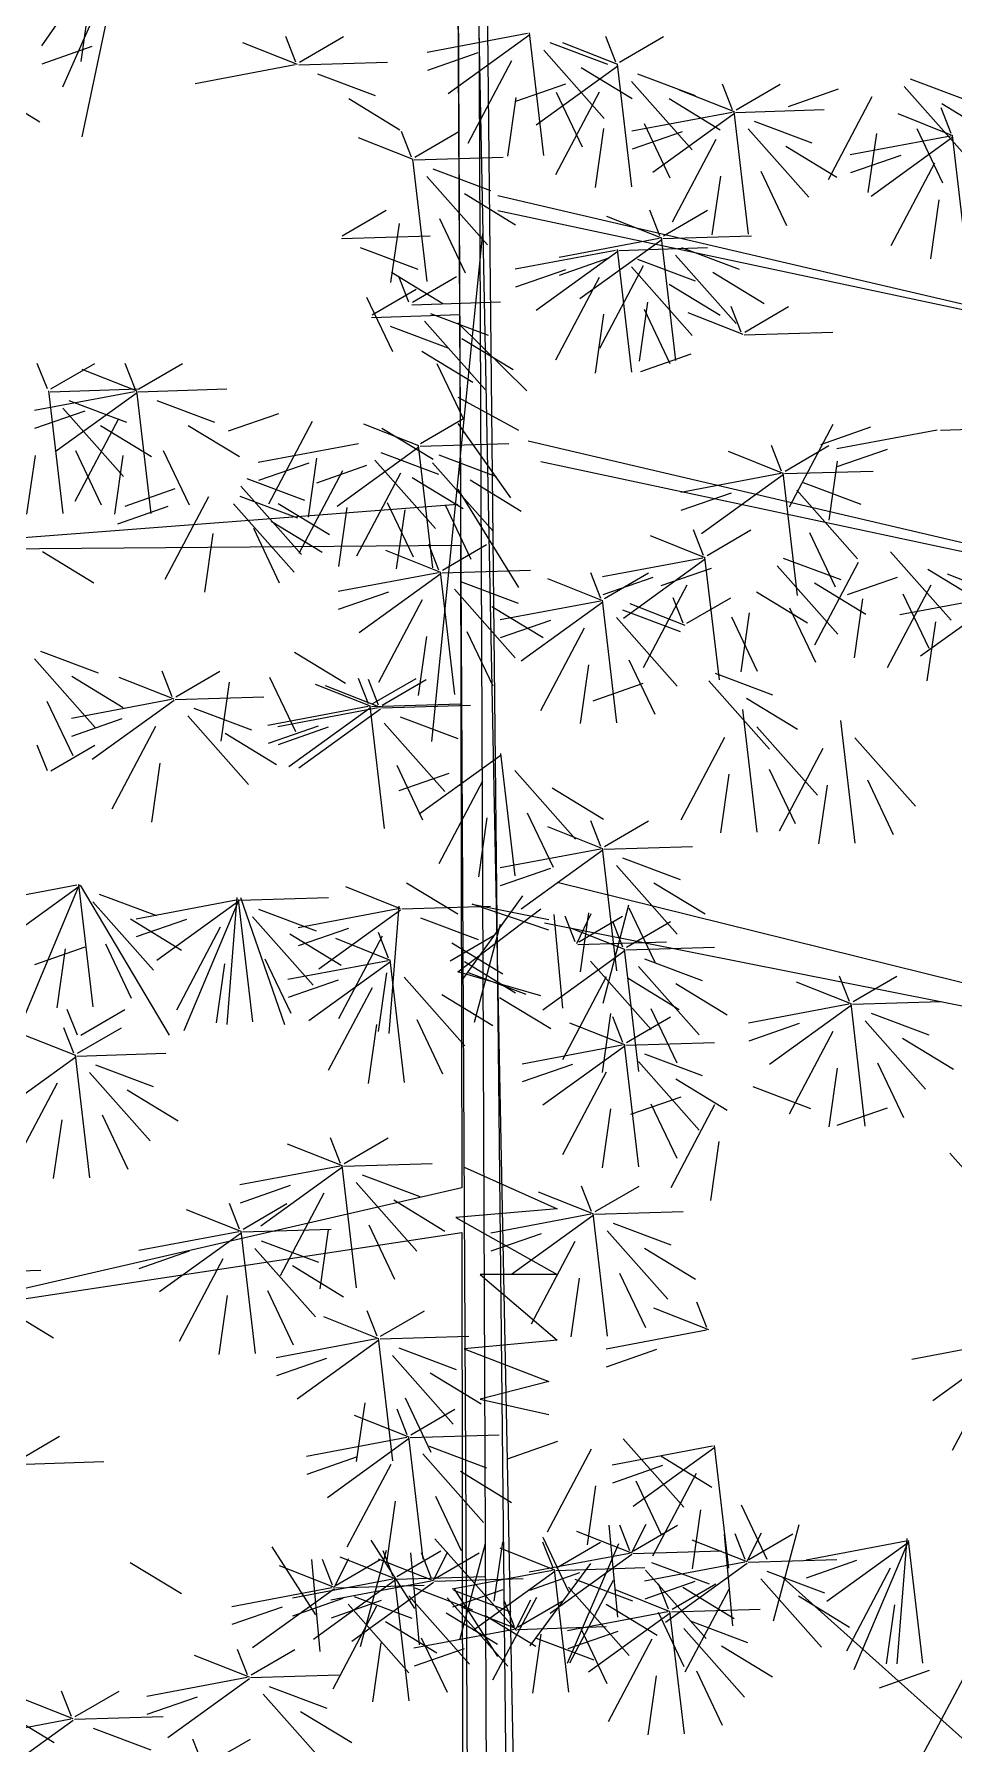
# Model space of a CAD drawing. Header units: millimetres. Extents: x 563079 to 571925, y 2063830 to 2067381.
# Drawn here: x 568943.067 to 568945.172, y 2063881.534 to 2063885.446 of the extents above; entities that cross this region are included whole.
import ezdxf

# ---------------------------------------------------------------- set-up
doc = ezdxf.new("R2010")
doc.units = ezdxf.units.MM
doc.header["$MEASUREMENT"] = 0
doc.layers.add('1-CAY XANH', color=7, linetype='Continuous')
doc.layers.add('MATCATDUONG', color=8, linetype='Continuous')

# ---------------------------------------------------------------- blocks, each defined once
blk = doc.blocks.new('ca')
at = {"layer": '1-CAY XANH', "color": 17}
for p, q in [((0.641, 64.954), (-0.644, 0.027)), ((0.305, 0.047), (0.641, 64.954)), ((0.405, 63.355), (-0.261, 0)), ((0.405, 62.413), (0.148, 0)), ((0.168, 49.043), (-7.417, 47.269)), ((-7.417, 47.269), (0.167, 48.885)), ((-0.141, 46.546), (-9.065, 44.458)), ((-9.065, 44.458), (-0.272, 46.332)), ((0.572, 45.898), (6.586, 45.438)), ((6.586, 45.438), (0.545, 45.484)), ((-0.437, 42.057), (-9.371, 39.844)), ((-0.307, 41.643), (-9.371, 39.844)), ((0.531, 38.946), (6.253, 37.629)), ((0.531, 38.493), (0.505, 0.027)), ((6.253, 37.629), (0.531, 38.493))]:
    blk.add_line(p, q, dxfattribs=at)
at = {"layer": '1-CAY XANH', "color": 3}
for p, q in [((0.641, 64.954), (0.546, 46.012)), ((3.764, 52.019), (4.596, 50.142)), ((3.788, 52.031), (4.808, 50.563)), ((3.953, 51.755), (4.397, 49.637)), ((4.322, 51.004), (4.407, 50.405)), ((-1.072, 50.398), (-1.518, 50.658)), ((-1.035, 50.398), (-0.933, 50.658)), ((-0.303, 49.449), (-0.157, 50.696)), ((-0.16, 50.676), (0.671, 50.076)), ((-0.136, 50.688), (0.884, 50.497)), ((2.185, 50.398), (1.738, 50.658)), ((2.222, 50.398), (2.324, 50.658)), ((-1.054, 50.374), (-0.496, 50.595)), ((-0.362, 50.598), (-0.948, 50.378)), ((-0.3, 50.52), (-0.917, 49.824)), ((0.371, 50.491), (0.881, 50.313)), ((2.203, 50.374), (2.761, 50.595)), ((4.296, 50.557), (4.806, 50.379)), ((-1.255, 50.28), (-1.841, 50.06)), ((-0.681, 50.345), (-1.201, 50.028)), ((-1.197, 49.131), (-1.051, 50.378)), ((-1.054, 50.358), (-0.222, 49.758)), ((0.028, 50.412), (0.473, 49.571)), ((2.192, 50.371), (1.289, 50.398)), ((2.001, 50.28), (1.415, 50.06)), ((2.227, 50.371), (3.247, 50.179)), ((-4.03, 50.229), (-4.616, 50.009)), ((-3.968, 50.151), (-4.585, 49.455)), ((-3.297, 50.122), (-2.787, 49.945)), ((-2.259, 49.914), (-2.706, 50.175)), ((-2.241, 49.891), (-1.683, 50.112)), ((-2.222, 49.914), (-2.12, 50.175)), ((-1.193, 50.202), (-1.81, 49.506)), ((-0.866, 50.094), (-0.421, 49.253)), ((-0.427, 50.091), (-0.69, 49.538)), ((-0.522, 50.173), (-0.012, 49.996)), ((5.345, 50.107), (4.825, 49.79)), ((-4.349, 49.976), (-4.869, 49.659)), ((-4.444, 49.673), (-4.342, 49.933)), ((-3.64, 50.044), (-3.195, 49.202)), ((-2.252, 49.887), (-3.155, 49.915)), ((-1.575, 50.027), (-2.095, 49.71)), ((-0.017, 50.04), (0.069, 49.441)), ((1.682, 50.027), (1.162, 49.71)), ((-4.463, 49.649), (-3.905, 49.871)), ((-2.443, 49.797), (-3.029, 49.577)), ((-2.384, 48.648), (-2.238, 49.895)), ((-2.241, 49.875), (-1.41, 49.275)), ((-2.217, 49.887), (-1.197, 49.696)), ((-1.321, 49.773), (-1.583, 49.22)), ((-4.606, 48.407), (-4.46, 49.653)), ((-4.463, 49.634), (-3.632, 49.033)), ((-4.439, 49.646), (-3.419, 49.454)), ((-4.095, 49.723), (-4.358, 49.169)), ((-3.685, 49.671), (-3.599, 49.072)), ((-2.381, 49.719), (-2.998, 49.023)), ((-2.053, 49.611), (-1.608, 48.77)), ((-1.71, 49.69), (-1.199, 49.512)), ((-0.91, 49.722), (-0.824, 49.123)), ((1.009, 49.431), (0.563, 49.692)), ((1.027, 49.408), (1.585, 49.629)), ((1.046, 49.431), (1.148, 49.692)), ((-3.932, 49.449), (-3.421, 49.271)), ((-2.762, 49.544), (-3.282, 49.227)), ((1.016, 49.404), (0.113, 49.432)), ((0.884, 48.165), (1.03, 49.412)), ((-4.275, 49.37), (-3.83, 48.528)), ((-2.508, 49.29), (-2.77, 48.737)), ((-2.098, 49.239), (-2.012, 48.64)), ((0.826, 49.314), (0.24, 49.094)), ((0.888, 49.236), (0.271, 48.54)), ((0.506, 49.061), (-0.014, 48.744)), ((-4.32, 48.997), (-4.234, 48.398)), ((-1.518, 48.63), (-1.965, 48.891)), ((-1.482, 48.63), (-1.38, 48.891)), ((1.75, 48.63), (1.303, 48.891)), ((-1.501, 48.607), (-0.942, 48.828)), ((0.76, 48.807), (0.498, 48.254)), ((1.171, 48.756), (1.257, 48.157)), ((-1.512, 48.603), (-2.414, 48.631)), ((-1.643, 47.364), (-1.498, 48.611)), ((-1.501, 48.591), (-0.669, 47.991)), ((-1.476, 48.603), (-0.456, 48.412)), ((0.839, 43.486), (0.319, 48.656)), ((1.757, 48.603), (0.854, 48.631)), ((-1.702, 48.513), (-2.288, 48.293)), ((-1.64, 48.435), (-2.257, 47.739)), ((-1.065, 48.483), (-1.968, 48.511)), ((-1.255, 48.393), (-1.841, 48.173)), ((-1.197, 47.244), (-1.051, 48.491)), ((-1.054, 48.471), (-0.222, 47.871)), ((-1.03, 48.483), (-0.01, 48.291)), ((-0.969, 48.406), (-0.459, 48.228)), ((1.566, 48.513), (0.98, 48.293)), ((-2.021, 48.26), (-2.542, 47.943)), ((-1.193, 48.315), (-1.81, 47.619)), ((-1.312, 48.327), (-0.867, 47.486)), ((-0.866, 48.207), (-0.421, 47.366)), ((-0.522, 48.286), (-0.012, 48.108)), ((1.035, 47.958), (0.588, 48.219)), ((1.247, 48.26), (0.727, 47.943)), ((1.072, 47.958), (1.174, 48.219)), ((-1.575, 48.139), (-2.095, 47.823)), ((1.444, 47.829), (0.998, 48.09)), ((1.501, 48.006), (1.239, 47.453)), ((-2.346, 47.651), (-2.792, 47.911)), ((-2.328, 47.628), (-1.77, 47.849)), ((-2.309, 47.651), (-2.207, 47.911)), ((-1.321, 47.886), (-1.583, 47.333)), ((-1.357, 47.955), (-1.271, 47.356)), ((-0.91, 47.835), (-0.824, 47.235)), ((1.042, 47.931), (0.139, 47.959)), ((0.851, 47.841), (0.265, 47.621)), ((1.451, 47.802), (0.548, 47.83)), ((-2.339, 47.624), (-3.242, 47.652)), ((0.572, 47.746), (-0.128, 47.056)), ((0.913, 47.763), (0.296, 47.067)), ((1.261, 47.712), (0.675, 47.492)), ((0.532, 47.588), (0.012, 47.271)), ((-1.797, 47.427), (-1.286, 47.249)), ((0.941, 47.459), (0.421, 47.142)), ((0.786, 47.334), (0.524, 46.781)), ((3.819, 47.074), (3.373, 47.334)), ((3.856, 47.074), (3.958, 47.334)), ((4.713, 47.074), (4.266, 47.334)), ((4.749, 47.074), (4.851, 47.334)), ((3.837, 47.05), (4.395, 47.271)), ((0.572, 46.989), (-0.045, 46.655)), ((3.826, 47.046), (2.923, 47.074)), ((3.635, 46.956), (3.05, 46.736)), ((3.694, 45.807), (3.84, 47.054)), ((4.719, 47.046), (3.817, 47.074)), ((3.837, 47.034), (4.668, 46.434)), ((3.861, 47.046), (4.881, 46.855)), ((4.529, 46.956), (3.943, 46.736)), ((4.588, 45.807), (4.733, 47.054)), ((2.397, 46.821), (2.908, 46.643)), ((4.591, 46.878), (3.974, 46.182)), ((4.368, 46.849), (4.879, 46.671)), ((-4.337, 46.655), (-5.24, 46.683)), ((-4.302, 46.655), (-3.282, 46.463)), ((-3.626, 46.684), (-3.116, 46.506)), ((-3.241, 46.711), (-2.796, 45.87)), ((0.572, 46.722), (0.037, 45.965)), ((0.952, 46.519), (0.505, 46.779)), ((1.345, 46.675), (0.825, 46.358)), ((0.97, 46.495), (1.528, 46.717)), ((2.054, 46.742), (2.499, 45.901)), ((3.316, 46.703), (2.796, 46.386)), ((4.21, 46.703), (3.69, 46.386)), ((4.025, 46.77), (4.47, 45.929)), ((-3.794, 46.458), (-3.284, 46.28)), ((-2.756, 46.239), (-3.202, 46.499)), ((-2.738, 46.215), (-2.18, 46.436)), ((-2.719, 46.239), (-2.617, 46.499)), ((0.958, 46.492), (0.056, 46.52)), ((0.827, 45.253), (0.972, 46.499)), ((0.97, 46.48), (1.801, 45.879)), ((1.583, 46.517), (2.603, 46.325)), ((3.57, 46.449), (3.308, 45.896)), ((4.463, 46.449), (4.201, 45.896)), ((-3.286, 46.339), (-3.2, 45.739)), ((0.768, 46.402), (0.182, 46.182)), ((0.83, 46.323), (0.213, 45.627)), ((1.357, 46.427), (0.771, 46.207)), ((1.419, 46.349), (0.802, 45.653)), ((1.501, 46.295), (2.011, 46.117)), ((2.01, 46.37), (2.095, 45.77)), ((2.09, 46.32), (2.6, 46.142)), ((3.981, 46.398), (4.066, 45.799)), ((4.874, 46.398), (4.96, 45.799)), ((-2.749, 46.212), (-3.652, 46.239)), ((-2.939, 46.121), (-3.525, 45.901)), ((-2.881, 44.973), (-2.735, 46.219)), ((-2.738, 46.2), (-1.906, 45.599)), ((-2.714, 46.212), (-1.694, 46.02)), ((0.449, 46.148), (-0.071, 45.832)), ((1.038, 46.174), (0.518, 45.857)), ((1.158, 46.216), (1.603, 45.374)), ((1.747, 46.241), (2.192, 45.4)), ((2.719, 46.164), (2.133, 45.943)), ((2.781, 46.085), (2.164, 45.389)), ((-2.877, 46.043), (-3.494, 45.347)), ((-2.206, 46.014), (-1.696, 45.837)), ((0.572, 46.054), (-0.045, 45.053)), ((1.292, 45.92), (1.029, 45.367)), ((2.791, 45.984), (2.206, 45.764)), ((3.109, 45.978), (3.553, 45.136)), ((3.452, 46.057), (3.962, 45.879)), ((0.702, 45.895), (0.44, 45.341)), ((1.113, 45.844), (1.199, 45.244)), ((1.702, 45.869), (1.788, 45.269)), ((2.4, 45.91), (1.879, 45.594)), ((2.854, 45.906), (2.237, 45.21)), ((3.524, 45.877), (4.035, 45.699)), ((-3.005, 45.615), (-3.267, 45.061)), ((-1.962, 45.38), (-2.408, 45.64)), ((-1.944, 45.356), (-1.386, 45.578)), ((-1.925, 45.38), (-1.823, 45.64)), ((2.472, 45.73), (1.952, 45.414)), ((2.653, 45.657), (2.391, 45.103)), ((3.064, 45.605), (3.15, 45.006)), ((-3.827, 45.417), (-4.444, 44.722)), ((0.729, 45.231), (0.283, 45.492)), ((0.545, 45.484), (0.531, 38.946)), ((0.747, 45.208), (1.305, 45.429)), ((0.766, 45.231), (0.868, 45.492)), ((4.797, 45.419), (4.277, 45.102)), ((-4.208, 45.242), (-4.728, 44.926)), ((-3.499, 45.31), (-3.054, 44.469)), ((-2.737, 45.354), (-3.323, 45.134)), ((-2.675, 45.276), (-3.292, 44.58)), ((-2.087, 44.114), (-1.941, 45.36)), ((-2.004, 45.247), (-1.493, 45.07)), ((-1.944, 45.341), (-1.112, 44.74)), ((-1.92, 45.353), (-0.9, 45.161)), ((0.736, 45.204), (-0.167, 45.232)), ((-4.966, 44.97), (-4.408, 45.191)), ((-4.24, 45.077), (-3.795, 44.236)), ((-3.897, 45.156), (-3.386, 44.978)), ((-3.056, 45.101), (-3.576, 44.784)), ((-1.756, 45.077), (-1.311, 44.236)), ((-1.412, 45.156), (-0.902, 44.978)), ((-0.919, 44.943), (-1.365, 45.204)), ((-0.901, 44.92), (-0.343, 45.141)), ((-0.882, 44.943), (-0.78, 45.204)), ((0.546, 45.114), (-0.04, 44.894)), ((0.604, 43.965), (0.75, 45.212)), ((0.747, 45.192), (1.578, 44.592)), ((0.771, 45.204), (1.791, 45.012)), ((-4.966, 44.954), (-4.135, 44.354)), ((-4.942, 44.967), (-3.922, 44.775)), ((-3.954, 44.989), (-4.217, 44.436)), ((-3.544, 44.938), (-3.458, 44.338)), ((-2.465, 45.009), (-2.985, 44.693)), ((-1.757, 44.69), (-2.203, 44.95)), ((-1.739, 44.666), (-1.181, 44.888)), ((-1.72, 44.69), (-1.618, 44.95)), ((-1.044, 43.677), (-0.898, 44.924)), ((-0.901, 44.904), (-0.07, 44.304)), ((-0.877, 44.916), (0.143, 44.725)), ((0.608, 45.036), (-0.009, 44.34)), ((0.935, 44.928), (1.38, 44.087)), ((1.278, 45.007), (1.789, 44.829)), ((-4.285, 44.705), (-4.199, 44.105)), ((-2.802, 44.847), (-3.064, 44.294)), ((-2.211, 44.756), (-2.473, 44.203)), ((-2.392, 44.796), (-2.306, 44.197)), ((-1.103, 44.826), (-1.688, 44.606)), ((-1.04, 44.748), (-1.657, 44.052)), ((-0.37, 44.719), (0.141, 44.541)), ((0.226, 44.861), (-0.294, 44.544)), ((-0.713, 44.64), (-0.268, 43.799)), ((0.48, 44.607), (0.218, 44.054)), ((0.891, 44.556), (0.977, 43.956)), ((2.235, 44.397), (1.715, 44.08)), ((4.818, 44.405), (4.233, 44.185)), ((-2.043, 44.183), (-2.629, 43.962)), ((-1.168, 44.319), (-1.43, 43.766)), ((-0.757, 44.268), (-0.672, 43.669)), ((3.443, 43.942), (2.996, 44.202)), ((3.479, 43.942), (3.581, 44.202)), ((4.881, 44.327), (4.264, 43.631)), ((-1.981, 44.104), (-2.598, 43.408)), ((-1.31, 44.076), (-0.8, 43.898)), ((1.342, 43.857), (0.896, 44.117)), ((1.444, 43.87), (0.998, 44.13)), ((1.36, 43.833), (1.918, 44.054)), ((1.379, 43.857), (1.481, 44.117)), ((1.462, 43.846), (2.02, 44.067)), ((1.481, 43.87), (1.583, 44.13)), ((2.489, 44.143), (2.226, 43.59)), ((2.899, 44.092), (2.985, 43.492)), ((3.46, 43.919), (4.019, 44.14)), ((4.499, 44.152), (3.979, 43.835)), ((-2.362, 43.929), (-2.882, 43.613)), ((1.349, 43.83), (0.446, 43.858)), ((1.451, 43.843), (0.548, 43.87)), ((1.319, 42.604), (1.465, 43.85)), ((1.384, 43.83), (2.404, 43.638)), ((1.462, 43.831), (2.294, 43.23)), ((1.486, 43.843), (2.506, 43.651)), ((3.449, 43.915), (2.547, 43.943)), ((3.259, 43.825), (2.673, 43.605)), ((3.46, 43.903), (4.292, 43.303)), ((3.485, 43.915), (4.505, 43.723)), ((4.753, 43.898), (4.491, 43.345)), ((-3.47, 42.455), (-3.324, 43.701)), ((-2.471, 42.565), (-2.325, 43.812)), ((1.159, 43.739), (0.573, 43.519)), ((1.323, 43.674), (0.706, 42.978)), ((1.36, 43.818), (2.192, 43.217)), ((3.321, 43.747), (2.704, 43.051)), ((3.992, 43.718), (4.502, 43.54)), ((-3.466, 43.525), (-4.083, 42.829)), ((-2.467, 43.636), (-3.084, 42.94)), ((-2.14, 43.528), (-1.695, 42.687)), ((1.892, 43.632), (2.402, 43.455)), ((1.994, 43.645), (2.504, 43.468)), ((2.94, 43.572), (2.419, 43.255)), ((3.649, 43.639), (4.093, 42.798)), ((-3.139, 43.418), (-2.694, 42.576)), ((-0.009, 42.12), (0.136, 43.367)), ((0.134, 43.347), (0.965, 42.747)), ((4.713, 43.189), (4.266, 43.449)), ((4.749, 43.189), (4.851, 43.449)), ((-2.595, 43.207), (-2.857, 42.654)), ((-2.184, 43.156), (-2.099, 42.557)), ((-0.006, 43.191), (-0.623, 42.495)), ((0.665, 43.162), (1.175, 42.985)), ((1.195, 43.246), (0.933, 42.692)), ((3.604, 43.267), (3.69, 42.667)), ((-3.594, 43.096), (-3.856, 42.543)), ((-3.183, 43.045), (-3.097, 42.446)), ((-0.387, 43.016), (-0.907, 42.699)), ((0.322, 43.083), (0.767, 42.242)), ((-0.919, 42.42), (-1.365, 42.681)), ((-0.901, 42.397), (-0.343, 42.618)), ((-0.882, 42.42), (-0.78, 42.681)), ((-0.133, 42.762), (-0.396, 42.209)), ((0.277, 42.711), (0.363, 42.112)), ((-0.912, 42.393), (-1.815, 42.421)), ((-1.103, 42.303), (-1.688, 42.083)), ((-1.044, 41.154), (-0.898, 42.401)), ((-0.901, 42.381), (-0.07, 41.781)), ((-0.877, 42.393), (0.143, 42.202)), ((-1.04, 42.225), (-1.657, 41.529)), ((-0.37, 42.196), (0.141, 42.018)), ((-1.422, 42.05), (-1.942, 41.733)), ((0.529, 41.06), (-0.088, 41.917)), ((1.094, 42.05), (0.574, 41.733)), ((1.155, 41.787), (1.714, 42.009)), ((4.414, 42.026), (3.511, 40.501)), ((4.223, 41.936), (3.637, 41.716)), ((4.282, 40.787), (4.428, 42.034)), ((4.425, 42.03), (4.983, 40.698)), ((4.425, 42.014), (5.256, 41.414)), ((4.449, 42.026), (5.469, 41.834)), ((-1.168, 41.796), (-1.43, 41.243)), ((-0.905, 40.825), (-1.167, 41.825)), ((-0.757, 41.745), (-0.672, 41.146)), ((-0.354, 41.567), (0.428, 41.834)), ((-0.354, 41.674), (0.428, 41.83)), ((0.572, 41.144), (-0.272, 41.784)), ((1.144, 41.784), (0.241, 41.812)), ((1.155, 41.772), (1.987, 41.172)), ((1.174, 41.811), (1.276, 40.519)), ((1.179, 41.784), (2.199, 41.592)), ((2.791, 41.874), (1.888, 41.901)), ((2.601, 41.783), (2.015, 41.563)), ((2.784, 41.901), (2.338, 40.608)), ((2.659, 40.635), (2.805, 41.881)), ((2.802, 41.877), (3.361, 40.546)), ((2.802, 41.862), (3.634, 41.261)), ((2.821, 41.901), (2.923, 40.608)), ((2.827, 41.874), (3.846, 41.682)), ((4.285, 41.858), (3.668, 41.162)), ((-1.142, 41.396), (-1.589, 41.656)), ((-1.124, 41.372), (-0.566, 41.593)), ((-1.105, 41.396), (-1.003, 41.656)), ((-0.656, 41.449), (-1.102, 41.71)), ((-0.78, 41.736), (-0.635, 41.43)), ((-0.619, 41.449), (-0.517, 41.71)), ((-0.494, 40.774), (-0.408, 41.727)), ((0.402, 40.631), (0.139, 41.631)), ((0.954, 41.694), (0.368, 41.474)), ((1.687, 41.587), (2.197, 41.409)), ((2.663, 41.705), (2.046, 41.009)), ((2.991, 41.598), (3.435, 40.756)), ((3.334, 41.676), (3.844, 41.499)), ((3.904, 41.683), (3.384, 41.366)), ((-1.135, 41.369), (-2.038, 41.396)), ((-0.649, 41.422), (-1.551, 41.45)), ((0.634, 41.44), (0.114, 41.124)), ((0.651, 41.256), (0.204, 41.516)), ((1.258, 41.261), (1.816, 41.483)), ((1.277, 41.285), (1.379, 41.545)), ((1.344, 41.508), (1.788, 40.667)), ((2.282, 41.53), (1.761, 41.213)), ((4.158, 41.429), (3.896, 40.876)), ((4.368, 41.395), (4.879, 41.217)), ((-1.326, 41.278), (-1.912, 41.058)), ((-0.777, 41.254), (-1.394, 40.558)), ((-1.267, 40.13), (-1.121, 41.376)), ((-1.124, 41.357), (-0.293, 40.756)), ((0.506, 41.249), (-0.014, 40.932)), ((1.115, 40.019), (1.261, 41.265)), ((1.258, 41.246), (2.089, 40.645)), ((1.282, 41.258), (2.302, 41.066)), ((2.535, 41.277), (2.273, 40.723)), ((2.946, 41.225), (3.032, 40.626)), ((4.568, 41.378), (4.654, 40.778)), ((-3.447, 40.842), (-3.894, 41.102)), ((-3.41, 40.842), (-3.308, 41.102)), ((-1.264, 41.2), (-1.881, 40.504)), ((-1.158, 41.079), (-1.679, 40.762)), ((-0.936, 41.093), (-0.491, 40.251)), ((-0.272, 40.899), (0.572, 41.144)), ((0.467, 41.138), (-0.119, 40.918)), ((1.118, 41.089), (0.501, 40.393)), ((1.299, 41.136), (1.385, 40.536)), ((1.789, 41.061), (2.3, 40.883)), ((-3.429, 40.818), (-2.871, 41.039)), ((-1.645, 41.025), (-2.165, 40.708)), ((0.148, 40.885), (-0.372, 40.568)), ((0.737, 40.914), (0.217, 40.598)), ((1.446, 40.982), (1.891, 40.14)), ((-3.44, 40.815), (-4.343, 40.843)), ((-3.631, 40.725), (-4.217, 40.504)), ((-3.572, 39.576), (-3.427, 40.822)), ((-3.429, 40.803), (-2.598, 40.202)), ((-3.405, 40.815), (-2.385, 40.623)), ((-1.391, 40.772), (-1.653, 40.218)), ((-0.981, 40.72), (-0.895, 40.121)), ((4.407, 40.501), (3.96, 40.761)), ((4.444, 40.501), (4.546, 40.761)), ((-3.569, 40.646), (-4.186, 39.95)), ((-3.241, 40.539), (-2.796, 39.697)), ((-2.898, 40.618), (-2.388, 40.44)), ((-1.142, 40.426), (-1.589, 40.687)), ((-1.124, 40.403), (-0.566, 40.624)), ((-1.105, 40.426), (-1.003, 40.687)), ((0.991, 40.661), (0.728, 40.107)), ((1.401, 40.609), (1.487, 40.01)), ((4.441, 40.316), (3.995, 40.576)), ((4.478, 40.316), (4.58, 40.576)), ((-3.95, 40.471), (-4.47, 40.154)), ((-1.135, 40.399), (-2.038, 40.427)), ((-1.267, 39.16), (-1.121, 40.407)), ((-1.124, 40.387), (-0.293, 39.787)), ((-1.1, 40.399), (-0.08, 40.207)), ((4.459, 40.292), (5.018, 40.513)), ((-3.696, 40.218), (-3.959, 39.664)), ((-1.326, 40.309), (-1.912, 40.089)), ((-1.264, 40.231), (-1.881, 39.535)), ((-0.593, 40.202), (-0.082, 40.024)), ((4.448, 40.288), (3.545, 40.316)), ((4.258, 40.198), (3.672, 39.978)), ((4.316, 39.049), (4.462, 40.296)), ((4.459, 40.276), (5.291, 39.676)), ((-3.286, 40.166), (-3.2, 39.567)), ((-1.645, 40.056), (-2.165, 39.739)), ((-0.936, 40.123), (-0.491, 39.282)), ((4.32, 40.12), (3.703, 39.424)), ((4.648, 40.012), (5.092, 39.171)), ((-2.427, 39.977), (-3.013, 39.756)), ((-1.694, 39.87), (-1.184, 39.692)), ((3.938, 39.945), (3.418, 39.628)), ((-3.794, 39.759), (-3.284, 39.581)), ((-2.037, 39.791), (-1.592, 38.949)), ((-1.391, 39.802), (-1.653, 39.249)), ((-0.981, 39.751), (-0.895, 39.151)), ((4.192, 39.691), (3.93, 39.138)), ((4.603, 39.64), (4.689, 39.041)), ((-2.082, 39.419), (-1.996, 38.819)), ((1.729, 39.195), (1.283, 39.456)), ((1.747, 39.172), (2.305, 39.393)), ((1.766, 39.195), (1.868, 39.456)), ((-4.432, 39.301), (-5.049, 38.605)), ((0.51, 39.157), (-0.437, 38.734)), ((1.736, 39.168), (0.833, 39.196)), ((1.604, 37.929), (1.75, 39.176)), ((1.747, 39.156), (2.578, 38.556)), ((1.771, 39.168), (2.791, 38.977)), ((-0.823, 38.706), (-1.27, 38.966)), ((-0.787, 38.706), (-0.684, 38.966)), ((1.546, 39.078), (0.96, 38.858)), ((1.608, 39), (0.991, 38.304)), ((2.278, 38.971), (2.789, 38.793)), ((-0.805, 38.682), (-0.247, 38.903)), ((1.226, 38.825), (0.706, 38.508)), ((1.935, 38.892), (2.38, 38.051)), ((2.758, 38.528), (2.312, 38.788)), ((2.795, 38.528), (2.897, 38.788)), ((-0.817, 38.679), (-1.719, 38.706)), ((-0.948, 37.44), (-0.803, 38.686)), ((-0.805, 38.667), (0.026, 38.066)), ((-0.781, 38.679), (0.239, 38.487)), ((-0.437, 38.734), (0.593, 38.645)), ((0.593, 38.645), (-0.437, 38.067)), ((2.776, 38.504), (3.335, 38.725)), ((-1.007, 38.588), (-1.593, 38.368)), ((-0.945, 38.51), (-1.562, 37.814)), ((-0.274, 38.481), (0.236, 38.304)), ((1.48, 38.571), (1.218, 38.018)), ((2.765, 38.5), (1.862, 38.528)), ((1.891, 38.52), (1.977, 37.921)), ((2.633, 37.261), (2.779, 38.508)), ((2.776, 38.488), (3.608, 37.888)), ((2.8, 38.5), (3.82, 38.309)), ((-1.326, 38.335), (-1.846, 38.018)), ((-0.617, 38.402), (-0.172, 37.561)), ((2.575, 38.41), (1.989, 38.19)), ((2.637, 38.332), (2.02, 37.636)), ((3.308, 38.303), (3.818, 38.125)), ((2.255, 38.157), (1.735, 37.84)), ((2.965, 38.224), (3.409, 37.383)), ((5.718, 38.084), (4.815, 38.111)), ((-1.072, 38.081), (-1.335, 37.528)), ((-0.662, 38.03), (-0.576, 37.431)), ((0.346, 38.067), (-0.437, 37.399)), ((-0.437, 38.067), (0.346, 38.067)), ((-1.96, 37.526), (-1.858, 37.786)), ((2.509, 37.903), (2.247, 37.35)), ((2.92, 37.852), (3.006, 37.253)), ((5.208, 37.74), (4.688, 37.423)), ((-1.979, 37.502), (-1.42, 37.723)), ((1.359, 37.437), (0.912, 37.697)), ((1.377, 37.413), (1.935, 37.634)), ((1.395, 37.437), (1.497, 37.697)), ((-5.065, 37.394), (-4.045, 37.202)), ((-1.955, 37.499), (-0.935, 37.307)), ((-0.437, 37.399), (0.51, 37.31)), ((1.365, 37.41), (0.463, 37.438)), ((1.234, 36.171), (1.379, 37.417)), ((1.377, 37.398), (2.208, 36.797)), ((1.401, 37.41), (2.421, 37.218)), ((-5.089, 37.382), (-4.258, 36.781)), ((-1.447, 37.302), (-0.937, 37.124)), ((0.51, 37.31), (-0.354, 36.976)), ((1.175, 37.32), (0.589, 37.099)), ((1.237, 37.241), (0.62, 36.545)), ((-4.901, 37.118), (-4.456, 36.276)), ((0.856, 37.066), (0.336, 36.749)), ((1.908, 37.213), (2.418, 37.035)), ((-0.354, 36.976), (0.346, 36.798)), ((0.346, 36.798), (-0.354, 36.642)), ((1.05, 36.435), (0.603, 36.695)), ((1.109, 36.813), (0.847, 36.259)), ((1.087, 36.435), (1.189, 36.695)), ((1.52, 36.761), (1.606, 36.162)), ((1.068, 36.411), (1.626, 36.633)), ((-1.109, 36.395), (-1.726, 35.699)), ((-0.439, 36.367), (0.072, 36.189)), ((1.057, 36.408), (0.154, 36.436)), ((0.925, 35.169), (1.071, 36.415)), ((1.068, 36.396), (1.899, 35.795)), ((1.092, 36.408), (2.112, 36.216)), ((5.071, 36.161), (4.624, 36.421)), ((-2.183, 35.08), (-2.038, 36.326)), ((-2.04, 36.307), (-1.209, 35.706)), ((-2.016, 36.319), (-0.996, 36.127)), ((-1.491, 36.22), (-2.011, 35.904)), ((-0.782, 36.288), (-0.337, 35.446)), ((0.866, 36.318), (0.28, 36.098)), ((0.928, 36.24), (0.311, 35.544)), ((1.599, 36.211), (2.11, 36.033)), ((-1.852, 36.043), (-1.407, 35.202)), ((-1.509, 36.122), (-0.999, 35.944)), ((0.547, 36.064), (0.027, 35.748)), ((1.256, 36.132), (1.701, 35.291)), ((5.078, 36.134), (4.175, 36.162)), ((-1.237, 35.967), (-1.499, 35.413)), ((-0.827, 35.916), (-0.741, 35.316)), ((-2.308, 35.722), (-2.57, 35.169)), ((-1.897, 35.671), (-1.811, 35.071)), ((0.801, 35.811), (0.538, 35.258)), ((1.211, 35.76), (1.297, 35.16)), ((-2.637, 34.542), (-2.899, 35.523)), ((-1.214, 35.255), (-1.661, 35.516)), ((-1.339, 35.524), (-1.194, 35.236)), ((-1.178, 35.255), (-1.076, 35.516)), ((-1.053, 34.58), (-0.967, 35.515)), ((-4.156, 34.114), (-4.011, 35.36)), ((-4.013, 35.356), (-3.455, 34.043)), ((-4.013, 35.341), (-3.182, 34.74)), ((-3.995, 35.38), (-3.893, 34.106)), ((-3.989, 35.353), (-2.969, 35.161)), ((-2.388, 35.166), (-2.834, 35.427)), ((-2.513, 35.435), (-2.367, 35.147)), ((-2.37, 35.143), (-1.812, 35.364)), ((-2.351, 35.166), (-2.249, 35.427)), ((-2.226, 34.491), (-2.14, 35.426)), ((-1.197, 35.232), (-0.638, 35.453)), ((-0.544, 34.113), (-1.064, 35.33)), ((-0.432, 35.083), (-0.879, 35.343)), ((-0.29, 35.394), (-0.552, 34.84)), ((-0.395, 35.083), (-0.293, 35.343)), ((-0.023, 34.444), (0.808, 35.378)), ((0.12, 35.342), (0.206, 34.743)), ((0.554, 34.349), (0.291, 35.33)), ((1.009, 34.67), (1.454, 35.363)), ((-3.482, 35.156), (-2.972, 34.978)), ((-2.381, 35.139), (-3.284, 35.167)), ((-2.346, 35.139), (-1.326, 34.947)), ((-1.208, 35.228), (-2.11, 35.256)), ((-1.398, 35.138), (-1.984, 34.918)), ((-1.197, 35.216), (-0.365, 34.616)), ((-1.172, 35.228), (-0.152, 35.037)), ((-0.414, 35.059), (0.144, 35.281)), ((0.803, 34.973), (0.356, 35.233)), ((0.678, 35.241), (0.824, 34.953)), ((1.194, 34.994), (0.747, 35.254)), ((0.821, 34.949), (1.379, 35.171)), ((0.84, 34.973), (0.942, 35.233)), ((0.964, 34.298), (1.05, 35.233)), ((1.212, 34.97), (1.77, 35.192)), ((1.231, 34.994), (1.333, 35.254)), ((1.562, 34.282), (1.3, 35.263)), ((1.811, 34.906), (1.365, 35.167)), ((1.686, 35.175), (1.832, 34.887)), ((1.848, 34.906), (1.95, 35.167)), ((1.973, 34.231), (2.059, 35.166)), ((2.018, 34.603), (2.462, 35.296)), ((3.906, 35.138), (3.386, 34.821)), ((-2.738, 34.98), (-6.453, 31.647)), ((-3.825, 35.077), (-3.38, 34.235)), ((-2.571, 35.049), (-3.157, 34.829)), ((-2.509, 34.971), (-3.126, 34.275)), ((-2.37, 35.127), (-1.538, 34.527)), ((-1.336, 35.06), (-1.953, 34.364)), ((-0.425, 35.056), (-1.328, 35.084)), ((-0.616, 34.966), (-1.202, 34.745)), ((-0.163, 34.288), (-0.78, 35.126)), ((-0.665, 35.031), (-0.155, 34.853)), ((-0.557, 33.817), (-0.411, 35.063)), ((-0.414, 35.044), (0.417, 34.443)), ((-0.39, 35.056), (0.63, 34.864)), ((0.81, 34.946), (-0.093, 34.974)), ((1.201, 34.967), (0.298, 34.995)), ((1.069, 33.728), (1.215, 34.974)), ((1.212, 34.955), (2.043, 34.354)), ((1.236, 34.967), (2.256, 34.775)), ((1.829, 34.883), (2.388, 35.104)), ((-2.891, 34.796), (-3.411, 34.479)), ((-1.717, 34.885), (-2.237, 34.568)), ((-2.182, 34.863), (-1.737, 34.022)), ((-1.606, 34.66), (-2.052, 34.92)), ((-1.838, 34.942), (-1.328, 34.764)), ((-1.588, 34.636), (-1.029, 34.858)), ((-1.569, 34.66), (-1.467, 34.92)), ((-0.554, 34.887), (-1.171, 34.191)), ((-1.008, 34.952), (-0.563, 34.111)), ((0.619, 34.856), (0.033, 34.636)), ((0.117, 34.859), (0.627, 34.681)), ((0.165, 34.18), (0.61, 34.873)), ((1.01, 34.877), (0.424, 34.656)), ((1.072, 34.798), (0.455, 34.102)), ((0.821, 34.934), (1.652, 34.333)), ((0.845, 34.946), (1.865, 34.754)), ((1.818, 34.879), (0.915, 34.907)), ((1.628, 34.789), (1.042, 34.569)), ((1.829, 34.867), (2.661, 34.267)), ((1.854, 34.879), (2.873, 34.687)), ((-3.87, 34.705), (-3.784, 34.105)), ((-1.599, 34.633), (-2.502, 34.661)), ((-1.731, 33.394), (-1.585, 34.64)), ((-1.464, 34.631), (-1.726, 34.078)), ((-1.588, 34.621), (-0.756, 34.02)), ((-1.563, 34.633), (-0.544, 34.441)), ((-0.935, 34.712), (-1.455, 34.396)), ((-0.041, 34.483), (-0.488, 34.744)), ((-0.226, 34.78), (0.219, 33.938)), ((-0.166, 34.752), (-0.02, 34.464)), ((-0.023, 34.46), (0.535, 34.681)), ((-0.004, 34.483), (0.098, 34.744)), ((0.681, 34.777), (0.064, 34.082)), ((0.691, 34.623), (0.171, 34.307)), ((1.69, 34.711), (1.073, 34.015)), ((1.352, 34.749), (1.863, 34.571)), ((1.4, 34.691), (1.845, 33.849)), ((1.743, 34.77), (2.254, 34.592)), ((2.361, 34.682), (2.871, 34.504)), ((-1.789, 34.543), (-2.375, 34.323)), ((-1.727, 34.464), (-2.344, 33.768)), ((-1.056, 34.436), (-0.546, 34.258)), ((-0.681, 34.459), (-0.944, 33.905)), ((-0.034, 34.456), (-0.937, 34.484)), ((0.3, 34.602), (-0.22, 34.286)), ((0.001, 34.456), (1.021, 34.265)), ((1.309, 34.536), (0.788, 34.219)), ((-2.108, 34.289), (-2.629, 33.973)), ((-1.399, 34.357), (-0.955, 33.515)), ((-0.225, 34.366), (-0.811, 34.146)), ((-0.271, 34.408), (-0.185, 33.808)), ((0.508, 34.259), (1.019, 34.081)), ((0.945, 34.37), (0.683, 33.816)), ((1.355, 34.318), (1.441, 33.719)), ((2.676, 33.992), (2.23, 34.252)), ((2.694, 33.969), (3.252, 34.19)), ((2.713, 33.992), (2.815, 34.252)), ((-4.566, 33.958), (-4.121, 33.117)), ((-4.223, 34.037), (-3.712, 33.859)), ((-1.855, 34.036), (-2.117, 33.482)), ((-1.444, 33.985), (-1.358, 33.385)), ((2.683, 33.965), (1.78, 33.993)), ((2.694, 33.953), (3.525, 33.353)), ((2.718, 33.965), (3.738, 33.773)), ((2.492, 33.875), (1.907, 33.655)), ((2.555, 33.797), (1.938, 33.101)), ((3.225, 33.768), (3.736, 33.59)), ((4.467, 33.569), (4.02, 33.829)), ((4.485, 33.546), (5.043, 33.767)), ((4.504, 33.569), (4.606, 33.829)), ((2.173, 33.622), (1.653, 33.305)), ((4.474, 33.542), (3.571, 33.57)), ((5.199, 33.622), (4.679, 33.305)), ((4.283, 33.452), (3.697, 33.232)), ((4.485, 33.53), (5.316, 32.93)), ((4.509, 33.542), (5.529, 33.35)), ((3.129, 33.08), (2.682, 33.34)), ((3.166, 33.08), (3.268, 33.34))]:
    blk.add_line(p, q, dxfattribs=at)

msp = doc.modelspace()

# ---------------------------------------------------------------- block references
at = {"layer": 'MATCATDUONG', "linetype": 'Continuous', "extrusion": (3.31378e-12, 1.1371e-08, 1), "xscale": -0.2249999999767169, "yscale": 0.2250000000931324, "zscale": 0.2250000000000003}
msp.add_blockref('ca', (568944.16602, 2063874.04297, 0.02347), dxfattribs=at)

doc.saveas('drawing.dxf')
